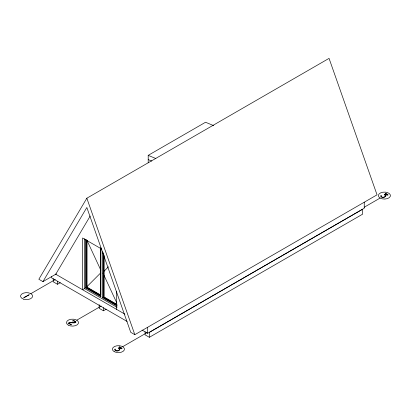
<?xml version="1.0" encoding="UTF-8"?>
<svg xmlns="http://www.w3.org/2000/svg" width="411" height="411" viewBox="0 0 411 411"><rect width="100%" height="100%" fill="white"/><g stroke="black" fill="none" stroke-linecap="round" stroke-linejoin="round"><path stroke-width="0.62" d="M42.944 281.627L86.839 207.488L130.734 332.314L134.829 334.677L377.041 194.835L329.052 58.372L86.839 198.21L38.85 279.264L42.944 281.627L56.276 273.926M55.742 274.235L90.209 216.027M86.089 287.51L100.752 272.837M103.151 272.118L108.483 266.78M148.201 162.777L148.201 155.353L205.536 122.252L213.777 125.668M30.851 293.66L55.29 279.547M53.245 278.73L53.245 281.812L57.514 284.273L60.289 282.67M84.666 288.522L82.575 289.729L82.575 238.01L101.841 249.133M85.647 287.957L86.176 287.649L101.111 296.269L100.577 296.578L85.647 287.957L85.647 239.336M102.709 251.748L102.709 297.805L103.243 297.497L103.243 252.719M76.77 320.169L101.193 306.072M99.169 304.628L99.169 308.322L103.433 310.788L106.213 309.185M122.694 346.684L146.948 332.679M364.167 207.272L380.149 198.04A6.031 3.483 0 0 0 390.245 196.479A6.031 3.483 0 0 0 382.857 192.214A6.031 3.483 0 0 0 380.149 198.04M142.078 330.095L147.626 333.295L364.244 208.233L364.244 202.222M149.357 337.297L362.646 214.157L362.646 209.23L149.357 332.376L149.357 337.297L145.088 334.837L145.088 331.759M148.201 155.353L155.856 158.528M148.201 159.602L151.736 161.071M116.847 304.371L104.096 297.009L104.096 255.385M100.577 295.345L86.711 287.34L86.711 239.952M117.084 304.875L103.772 297.189L103.772 254.286M102.709 297.189L117.068 305.481M102.709 297.805L117.084 306.108M117.053 307.32L84.579 288.573L84.579 238.724M55.531 274.116L124.913 314.174M127.102 321.443L51.647 277.882L51.647 276.68M102.976 273.135L116.837 303.02M86.978 240.337L100.844 270.222M86.839 198.21L134.829 334.677M147.626 327.29L147.626 333.295M116.698 291.553L116.698 309.432M103.433 307.705L103.433 310.788M100.895 247.771L100.895 295.16L87.029 287.155L87.029 240.409M100.577 247.956L100.577 296.578M86.176 239.67L86.176 287.649M57.514 281.196L57.514 284.273M114.772 349.545L114.916 350.1A2.666 1.541 0 0 0 115.44 350.588A2.225 1.284 0 0 0 116.179 350.891L117.145 351.015A2.296 1.325 0 0 0 118.147 350.902L119.889 349.715L119.103 348.41C127.667 350.223 114.366 344.243 121.26 348.158C114.037 346.946 122.55 349.442 117.998 350.655A1.993 1.151 0 0 1 117.166 350.753C114.952 351.662 115.691 347.66 114.772 349.545M380.766 195.975L380.91 196.535A2.666 1.541 0 0 0 381.429 197.018A2.225 1.284 0 0 0 382.168 197.321L383.134 197.444A2.296 1.325 0 0 0 384.136 197.331L385.883 196.145L385.097 194.84C393.661 196.658 380.355 190.673 387.249 194.588C380.113 193.386 388.508 195.893 383.992 197.085A1.993 1.151 0 0 1 383.155 197.182C380.94 198.097 381.68 194.09 380.766 195.975M75.434 321.957C73.672 323.663 70.312 321.597 68.077 323.159L71.499 324.854L68.837 323.236C70.99 322.034 73.518 323.565 75.614 322.532A1.485 0.858 0 0 0 75.84 322.27A1.613 0.93 0 0 0 75.876 321.828L74.314 320.801A1.983 1.146 0 0 0 73.348 320.719L72.521 320.97L73.554 320.96A1.356 0.781 0 0 1 74.17 321.027L75.434 321.957M23.874 297.528L24.187 297.708L29.258 294.702L23.874 297.528M114.16 351.611A6.031 3.483 0 0 0 124.256 350.049A6.031 3.483 0 0 0 116.863 345.785A6.031 3.483 0 0 0 114.16 351.611M68.236 325.096A6.031 3.483 0 0 0 78.331 323.534A6.031 3.483 0 0 0 70.944 319.27A6.031 3.483 0 0 0 68.236 325.096M23.566 299.136A6.031 3.483 0 0 0 32.618 296.12A6.031 3.483 0 0 0 23.566 293.105A6.031 3.483 0 0 0 23.566 299.136"/></g></svg>
